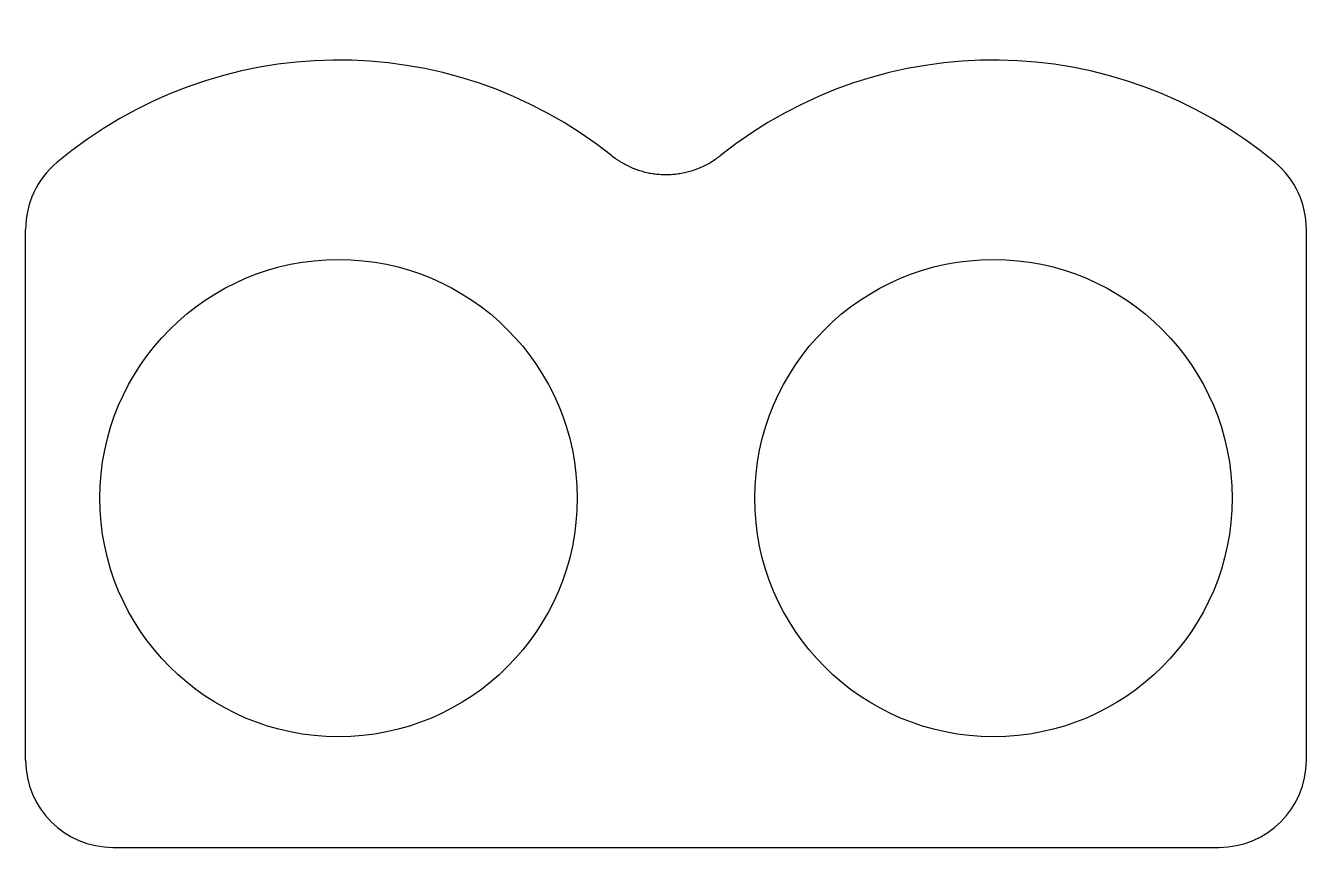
# Model space of a CAD drawing. Extents: x 0 to 44, y 0 to 28.2.
import ezdxf

# ---------------------------------------------------------------- set-up
doc = ezdxf.new("R2010")
doc.units = 0
doc.layers.get('0').update_dxf_attribs({"linetype": 'continuous'})

# ---------------------------------------------------------------- blocks, each defined once
blk = doc.blocks.new('FILLET002_SOLID')
at = {"color": 0}
for p, q in [((0, 3), (0, 21.23)), ((44, 3), (44, 21.23)), ((3, 0), (41, 0))]:
    blk.add_line(p, q, dxfattribs=at)
blk.add_lwpolyline([(20.13, 23.772), (20.17, 23.741), (20.21, 23.711), (20.25, 23.681), (20.291, 23.652), (20.332, 23.624), (20.374, 23.597), (20.416, 23.57), (20.459, 23.544), (20.502, 23.519), (20.546, 23.494), (20.589, 23.47), (20.634, 23.447), (20.678, 23.425), (20.724, 23.403), (20.769, 23.382), (20.815, 23.362), (20.861, 23.342), (20.907, 23.324), (20.954, 23.306), (21.001, 23.289), (21.048, 23.273), (21.096, 23.257), (21.144, 23.243), (21.192, 23.229), (21.24, 23.216), (21.288, 23.203), (21.337, 23.192), (21.386, 23.181), (21.435, 23.171), (21.484, 23.162), (21.533, 23.154), (21.583, 23.147), (21.632, 23.14), (21.682, 23.135), (21.732, 23.13), (21.782, 23.126), (21.832, 23.123), (21.882, 23.12), (21.932, 23.119), (21.982, 23.118), (22.032, 23.118), (22.082, 23.119), (22.131, 23.121), (22.181, 23.123), (22.231, 23.127), (22.281, 23.131), (22.331, 23.136), (22.38, 23.142), (22.43, 23.149), (22.479, 23.156), (22.529, 23.165), (22.578, 23.174), (22.627, 23.184), (22.676, 23.195), (22.724, 23.207), (22.773, 23.219), (22.821, 23.232), (22.869, 23.246), (22.917, 23.261), (22.964, 23.277), (23.011, 23.293), (23.058, 23.311), (23.105, 23.329), (23.151, 23.347), (23.197, 23.367), (23.243, 23.387), (23.288, 23.408), (23.333, 23.43), (23.378, 23.453), (23.422, 23.476), (23.466, 23.5), (23.509, 23.525), (23.552, 23.551), (23.595, 23.577), (23.637, 23.604), (23.679, 23.631), (23.72, 23.66), (23.761, 23.689), (23.801, 23.718), (23.841, 23.749), (23.87, 23.772)], dxfattribs=at)
for centre in [(10.75, 12), (33.25, 12)]:
    blk.add_circle(centre, 8.2, dxfattribs=at)
for centre, radius, start, end in [((10.75, 12), 15.052, 51.4498, 130.0194), ((33.25, 12), 15.052, 49.9806, 128.5502), ((3, 21.23), 3, 130.0194, -180), ((41, 21.23), 3, 0, 49.9806), ((3, 3), 3, 180, -90), ((41, 3), 3, -90, 0)]:
    blk.add_arc(centre, radius, start, end, dxfattribs=at)

msp = doc.modelspace()

# ---------------------------------------------------------------- block references
at = {"color": 0}
msp.add_blockref('FILLET002_SOLID', (0, 0), dxfattribs=at)

doc.saveas('drawing.dxf')
